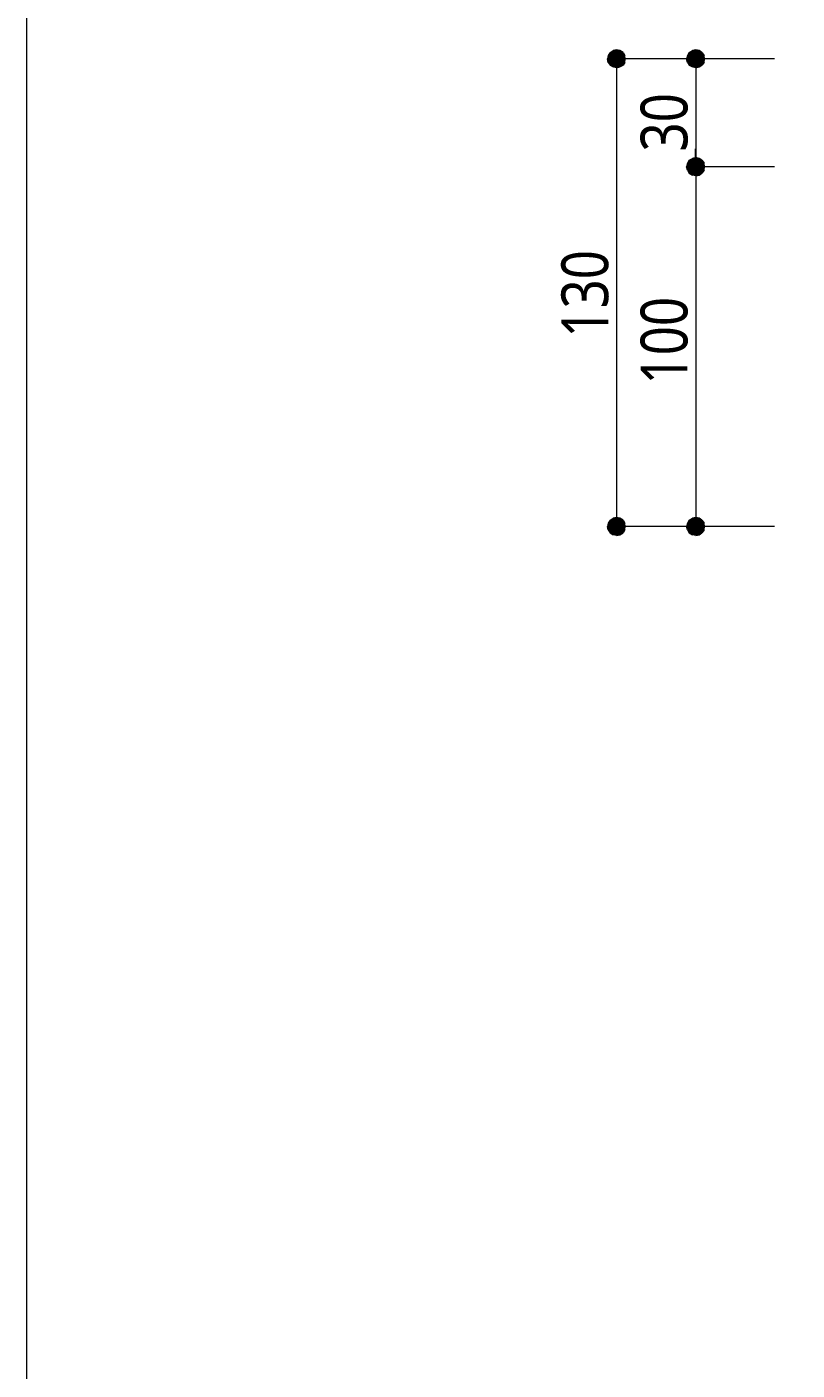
# Model space of a CAD drawing. Header units: millimetres. Extents: x 0 to 420, y 0 to 297.
# Drawn here: x 0.2 to 43, y 169.3 to 244 of the extents above; entities that cross this region are included whole.
import ezdxf
from ezdxf.enums import TextEntityAlignment as Align

# ---------------------------------------------------------------- set-up
doc = ezdxf.new("R2010")
doc.units = ezdxf.units.MM
doc.styles.add('kst32b', font='NotoSansJP-Variable.ttf')

msp = doc.modelspace()

# ---------------------------------------------------------------- hatches: boundary and pattern name
h = msp.add_hatch(color=7)
h.paths.add_polyline_path([(32.491, 242.379), (32.448, 242.189), (32.957, 242.189), (32.491, 242.379)])
h.paths.add_polyline_path([(32.448, 242.189), (32.957, 242.189), (32.491, 241.998), (32.448, 242.189)])
h.paths.add_polyline_path([(32.957, 242.189), (32.491, 241.998), (32.597, 241.85), (32.957, 242.189)])
h = msp.add_hatch(color=7)
h.paths.add_polyline_path([(32.957, 242.697), (32.766, 242.655), (32.957, 242.189), (32.957, 242.697)])
h.paths.add_polyline_path([(32.766, 242.655), (32.957, 242.189), (32.597, 242.549), (32.766, 242.655)])
h.paths.add_polyline_path([(32.957, 242.189), (32.597, 242.549), (32.491, 242.379), (32.957, 242.189)])
h = msp.add_hatch(color=7)
h.paths.add_polyline_path([(32.597, 241.85), (32.766, 241.745), (32.957, 242.189), (32.597, 241.85)])
h.paths.add_polyline_path([(32.766, 241.745), (32.957, 242.189), (32.957, 241.702), (32.766, 241.745)])
h.paths.add_polyline_path([(32.957, 242.189), (32.957, 241.702), (33.147, 241.745), (32.957, 242.189)])
for points in [[(33.147, 242.655), (32.957, 242.697), (32.957, 242.189), (33.147, 242.655)], [(37.55, 242.655), (37.359, 242.697), (37.359, 242.189), (37.55, 242.655)], [(37.55, 236.664), (37.359, 236.707), (37.359, 236.199), (37.55, 236.664)], [(33.147, 216.662), (32.957, 216.704), (32.957, 216.196), (33.147, 216.662)], [(37.55, 216.662), (37.359, 216.704), (37.359, 216.196), (37.55, 216.662)]]:
    msp.add_hatch(color=7).paths.add_polyline_path(points)
h = msp.add_hatch(color=7)
h.paths.add_polyline_path([(33.443, 242.189), (33.422, 242.379), (32.957, 242.189), (33.443, 242.189)])
h.paths.add_polyline_path([(33.422, 242.379), (32.957, 242.189), (33.316, 242.549), (33.422, 242.379)])
h.paths.add_polyline_path([(32.957, 242.189), (33.316, 242.549), (33.147, 242.655), (32.957, 242.189)])
h = msp.add_hatch(color=7)
h.paths.add_polyline_path([(33.147, 241.745), (33.316, 241.85), (32.957, 242.189), (33.147, 241.745)])
h.paths.add_polyline_path([(33.316, 241.85), (32.957, 242.189), (33.422, 241.998), (33.316, 241.85)])
h.paths.add_polyline_path([(32.957, 242.189), (33.422, 241.998), (33.443, 242.189), (32.957, 242.189)])
h = msp.add_hatch(color=7)
h.paths.add_polyline_path([(36.894, 242.379), (36.851, 242.189), (37.359, 242.189), (36.894, 242.379)])
h.paths.add_polyline_path([(36.851, 242.189), (37.359, 242.189), (36.894, 241.998), (36.851, 242.189)])
h.paths.add_polyline_path([(37.359, 242.189), (36.894, 241.998), (36.999, 241.85), (37.359, 242.189)])
h = msp.add_hatch(color=7)
h.paths.add_polyline_path([(37.359, 242.697), (37.169, 242.655), (37.359, 242.189), (37.359, 242.697)])
h.paths.add_polyline_path([(37.169, 242.655), (37.359, 242.189), (36.999, 242.549), (37.169, 242.655)])
h.paths.add_polyline_path([(37.359, 242.189), (36.999, 242.549), (36.894, 242.379), (37.359, 242.189)])
h = msp.add_hatch(color=7)
h.paths.add_polyline_path([(36.999, 241.85), (37.169, 241.745), (37.359, 242.189), (36.999, 241.85)])
h.paths.add_polyline_path([(37.169, 241.745), (37.359, 242.189), (37.359, 241.702), (37.169, 241.745)])
h.paths.add_polyline_path([(37.359, 242.189), (37.359, 241.702), (37.55, 241.745), (37.359, 242.189)])
h = msp.add_hatch(color=7)
h.paths.add_polyline_path([(37.846, 242.189), (37.825, 242.379), (37.359, 242.189), (37.846, 242.189)])
h.paths.add_polyline_path([(37.825, 242.379), (37.359, 242.189), (37.698, 242.549), (37.825, 242.379)])
h.paths.add_polyline_path([(37.359, 242.189), (37.698, 242.549), (37.55, 242.655), (37.359, 242.189)])
h = msp.add_hatch(color=7)
h.paths.add_polyline_path([(37.55, 241.745), (37.698, 241.85), (37.359, 242.189), (37.55, 241.745)])
h.paths.add_polyline_path([(37.698, 241.85), (37.359, 242.189), (37.825, 241.998), (37.698, 241.85)])
h.paths.add_polyline_path([(37.359, 242.189), (37.825, 241.998), (37.846, 242.189), (37.359, 242.189)])
h = msp.add_hatch(color=7)
h.paths.add_polyline_path([(36.894, 236.389), (36.851, 236.199), (37.359, 236.199), (36.894, 236.389)])
h.paths.add_polyline_path([(36.851, 236.199), (37.359, 236.199), (36.894, 236.008), (36.851, 236.199)])
h.paths.add_polyline_path([(37.359, 236.199), (36.894, 236.008), (36.999, 235.839), (37.359, 236.199)])
h = msp.add_hatch(color=7)
h.paths.add_polyline_path([(37.359, 236.707), (37.169, 236.664), (37.359, 236.199), (37.359, 236.707)])
h.paths.add_polyline_path([(37.169, 236.664), (37.359, 236.199), (36.999, 236.559), (37.169, 236.664)])
h.paths.add_polyline_path([(37.359, 236.199), (36.999, 236.559), (36.894, 236.389), (37.359, 236.199)])
h = msp.add_hatch(color=7)
h.paths.add_polyline_path([(36.999, 235.839), (37.169, 235.733), (37.359, 236.199), (36.999, 235.839)])
h.paths.add_polyline_path([(37.169, 235.733), (37.359, 236.199), (37.359, 235.691), (37.169, 235.733)])
h.paths.add_polyline_path([(37.359, 236.199), (37.359, 235.691), (37.55, 235.733), (37.359, 236.199)])
h = msp.add_hatch(color=7)
h.paths.add_polyline_path([(37.846, 236.199), (37.825, 236.389), (37.359, 236.199), (37.846, 236.199)])
h.paths.add_polyline_path([(37.825, 236.389), (37.359, 236.199), (37.698, 236.559), (37.825, 236.389)])
h.paths.add_polyline_path([(37.359, 236.199), (37.698, 236.559), (37.55, 236.664), (37.359, 236.199)])
h = msp.add_hatch(color=7)
h.paths.add_polyline_path([(37.55, 235.733), (37.698, 235.839), (37.359, 236.199), (37.55, 235.733)])
h.paths.add_polyline_path([(37.698, 235.839), (37.359, 236.199), (37.825, 236.008), (37.698, 235.839)])
h.paths.add_polyline_path([(37.359, 236.199), (37.825, 236.008), (37.846, 236.199), (37.359, 236.199)])
h = msp.add_hatch(color=7)
h.paths.add_polyline_path([(32.957, 216.704), (32.766, 216.662), (32.957, 216.196), (32.957, 216.704)])
h.paths.add_polyline_path([(32.766, 216.662), (32.957, 216.196), (32.597, 216.556), (32.766, 216.662)])
h.paths.add_polyline_path([(32.957, 216.196), (32.597, 216.556), (32.491, 216.387), (32.957, 216.196)])
h = msp.add_hatch(color=7)
h.paths.add_polyline_path([(33.443, 216.196), (33.422, 216.387), (32.957, 216.196), (33.443, 216.196)])
h.paths.add_polyline_path([(33.422, 216.387), (32.957, 216.196), (33.316, 216.556), (33.422, 216.387)])
h.paths.add_polyline_path([(32.957, 216.196), (33.316, 216.556), (33.147, 216.662), (32.957, 216.196)])
h = msp.add_hatch(color=7)
h.paths.add_polyline_path([(37.359, 216.704), (37.169, 216.662), (37.359, 216.196), (37.359, 216.704)])
h.paths.add_polyline_path([(37.169, 216.662), (37.359, 216.196), (36.999, 216.556), (37.169, 216.662)])
h.paths.add_polyline_path([(37.359, 216.196), (36.999, 216.556), (36.894, 216.387), (37.359, 216.196)])
h = msp.add_hatch(color=7)
h.paths.add_polyline_path([(37.846, 216.196), (37.825, 216.387), (37.359, 216.196), (37.846, 216.196)])
h.paths.add_polyline_path([(37.825, 216.387), (37.359, 216.196), (37.698, 216.556), (37.825, 216.387)])
h.paths.add_polyline_path([(37.359, 216.196), (37.698, 216.556), (37.55, 216.662), (37.359, 216.196)])
h = msp.add_hatch(color=7)
h.paths.add_polyline_path([(32.491, 216.387), (32.448, 216.196), (32.957, 216.196), (32.491, 216.387)])
h.paths.add_polyline_path([(32.448, 216.196), (32.957, 216.196), (32.491, 216.006), (32.448, 216.196)])
h.paths.add_polyline_path([(32.957, 216.196), (32.491, 216.006), (32.597, 215.837), (32.957, 216.196)])
h = msp.add_hatch(color=7)
h.paths.add_polyline_path([(32.597, 215.837), (32.766, 215.731), (32.957, 216.196), (32.597, 215.837)])
h.paths.add_polyline_path([(32.766, 215.731), (32.957, 216.196), (32.957, 215.688), (32.766, 215.731)])
h.paths.add_polyline_path([(32.957, 216.196), (32.957, 215.688), (33.147, 215.731), (32.957, 216.196)])
h = msp.add_hatch(color=7)
h.paths.add_polyline_path([(33.147, 215.731), (33.316, 215.837), (32.957, 216.196), (33.147, 215.731)])
h.paths.add_polyline_path([(33.316, 215.837), (32.957, 216.196), (33.422, 216.006), (33.316, 215.837)])
h.paths.add_polyline_path([(32.957, 216.196), (33.422, 216.006), (33.443, 216.196), (32.957, 216.196)])
h = msp.add_hatch(color=7)
h.paths.add_polyline_path([(36.894, 216.387), (36.851, 216.196), (37.359, 216.196), (36.894, 216.387)])
h.paths.add_polyline_path([(36.851, 216.196), (37.359, 216.196), (36.894, 216.006), (36.851, 216.196)])
h.paths.add_polyline_path([(37.359, 216.196), (36.894, 216.006), (36.999, 215.837), (37.359, 216.196)])
h = msp.add_hatch(color=7)
h.paths.add_polyline_path([(36.999, 215.837), (37.169, 215.731), (37.359, 216.196), (36.999, 215.837)])
h.paths.add_polyline_path([(37.169, 215.731), (37.359, 216.196), (37.359, 215.688), (37.169, 215.731)])
h.paths.add_polyline_path([(37.359, 216.196), (37.359, 215.688), (37.55, 215.731), (37.359, 216.196)])
h = msp.add_hatch(color=7)
h.paths.add_polyline_path([(37.55, 215.731), (37.698, 215.837), (37.359, 216.196), (37.55, 215.731)])
h.paths.add_polyline_path([(37.698, 215.837), (37.359, 216.196), (37.825, 216.006), (37.698, 215.837)])
h.paths.add_polyline_path([(37.359, 216.196), (37.825, 216.006), (37.846, 216.196), (37.359, 216.196)])

# ---------------------------------------------------------------- linework, layer by layer
at = {"lineweight": 13}
msp.add_lwpolyline([(0.191, 0), (0.191, 296.968), (420.158, 296.968), (420.158, 0)], close=True, dxfattribs=at)
at = {"lineweight": 0}
for points in [[(32.491, 242.379), (32.448, 242.189), (32.957, 242.189)], [(32.448, 242.189), (32.957, 242.189), (32.491, 241.998)], [(32.957, 242.189), (32.597, 242.549), (32.491, 242.379)], [(32.957, 242.189), (32.491, 241.998), (32.597, 241.85)], [(32.766, 242.655), (32.957, 242.189), (32.597, 242.549)], [(32.597, 241.85), (32.766, 241.745), (32.957, 242.189)], [(32.957, 242.697), (32.766, 242.655), (32.957, 242.189)], [(32.766, 241.745), (32.957, 242.189), (32.957, 241.702)], [(33.147, 242.655), (32.957, 242.697), (32.957, 242.189)], [(32.957, 242.189), (33.316, 242.549), (33.147, 242.655)], [(33.422, 242.379), (32.957, 242.189), (33.316, 242.549)], [(33.443, 242.189), (33.422, 242.379), (32.957, 242.189)], [(32.957, 242.189), (32.957, 241.702), (33.147, 241.745)], [(33.147, 241.745), (33.316, 241.85), (32.957, 242.189)], [(33.316, 241.85), (32.957, 242.189), (33.422, 241.998)], [(32.957, 242.189), (33.422, 241.998), (33.443, 242.189)], [(36.894, 242.379), (36.851, 242.189), (37.359, 242.189)], [(36.851, 242.189), (37.359, 242.189), (36.894, 241.998)], [(37.359, 242.189), (36.999, 242.549), (36.894, 242.379)], [(37.359, 242.189), (36.894, 241.998), (36.999, 241.85)], [(37.169, 242.655), (37.359, 242.189), (36.999, 242.549)], [(36.999, 241.85), (37.169, 241.745), (37.359, 242.189)], [(37.359, 242.697), (37.169, 242.655), (37.359, 242.189)], [(37.169, 241.745), (37.359, 242.189), (37.359, 241.702)], [(37.55, 242.655), (37.359, 242.697), (37.359, 242.189)], [(37.359, 242.189), (37.698, 242.549), (37.55, 242.655)], [(37.825, 242.379), (37.359, 242.189), (37.698, 242.549)], [(37.846, 242.189), (37.825, 242.379), (37.359, 242.189)], [(37.359, 242.189), (37.359, 241.702), (37.55, 241.745)], [(37.55, 241.745), (37.698, 241.85), (37.359, 242.189)], [(37.698, 241.85), (37.359, 242.189), (37.825, 241.998)], [(37.359, 242.189), (37.825, 241.998), (37.846, 242.189)], [(36.894, 236.389), (36.851, 236.199), (37.359, 236.199)], [(36.851, 236.199), (37.359, 236.199), (36.894, 236.008)], [(37.359, 236.199), (36.999, 236.559), (36.894, 236.389)], [(37.359, 236.199), (36.894, 236.008), (36.999, 235.839)], [(37.169, 236.664), (37.359, 236.199), (36.999, 236.559)], [(36.999, 235.839), (37.169, 235.733), (37.359, 236.199)], [(37.359, 236.707), (37.169, 236.664), (37.359, 236.199)], [(37.169, 235.733), (37.359, 236.199), (37.359, 235.691)], [(37.55, 236.664), (37.359, 236.707), (37.359, 236.199)], [(37.359, 236.199), (37.698, 236.559), (37.55, 236.664)], [(37.825, 236.389), (37.359, 236.199), (37.698, 236.559)], [(37.846, 236.199), (37.825, 236.389), (37.359, 236.199)], [(37.359, 236.199), (37.359, 235.691), (37.55, 235.733)], [(37.55, 235.733), (37.698, 235.839), (37.359, 236.199)], [(37.698, 235.839), (37.359, 236.199), (37.825, 236.008)], [(37.359, 236.199), (37.825, 236.008), (37.846, 236.199)], [(32.766, 216.662), (32.957, 216.196), (32.597, 216.556)], [(32.957, 216.704), (32.766, 216.662), (32.957, 216.196)], [(33.147, 216.662), (32.957, 216.704), (32.957, 216.196)], [(32.957, 216.196), (33.316, 216.556), (33.147, 216.662)], [(37.169, 216.662), (37.359, 216.196), (36.999, 216.556)], [(37.359, 216.704), (37.169, 216.662), (37.359, 216.196)], [(37.55, 216.662), (37.359, 216.704), (37.359, 216.196)], [(37.359, 216.196), (37.698, 216.556), (37.55, 216.662)], [(32.491, 216.387), (32.448, 216.196), (32.957, 216.196)], [(32.448, 216.196), (32.957, 216.196), (32.491, 216.006)], [(32.957, 216.196), (32.597, 216.556), (32.491, 216.387)], [(32.957, 216.196), (32.491, 216.006), (32.597, 215.837)], [(32.597, 215.837), (32.766, 215.731), (32.957, 216.196)], [(32.766, 215.731), (32.957, 216.196), (32.957, 215.688)], [(33.422, 216.387), (32.957, 216.196), (33.316, 216.556)], [(33.443, 216.196), (33.422, 216.387), (32.957, 216.196)], [(32.957, 216.196), (32.957, 215.688), (33.147, 215.731)], [(33.147, 215.731), (33.316, 215.837), (32.957, 216.196)], [(33.316, 215.837), (32.957, 216.196), (33.422, 216.006)], [(32.957, 216.196), (33.422, 216.006), (33.443, 216.196)], [(36.894, 216.387), (36.851, 216.196), (37.359, 216.196)], [(36.851, 216.196), (37.359, 216.196), (36.894, 216.006)], [(37.359, 216.196), (36.999, 216.556), (36.894, 216.387)], [(37.359, 216.196), (36.894, 216.006), (36.999, 215.837)], [(36.999, 215.837), (37.169, 215.731), (37.359, 216.196)], [(37.169, 215.731), (37.359, 216.196), (37.359, 215.688)], [(37.825, 216.387), (37.359, 216.196), (37.698, 216.556)], [(37.846, 216.196), (37.825, 216.387), (37.359, 216.196)], [(37.359, 216.196), (37.359, 215.688), (37.55, 215.731)], [(37.55, 215.731), (37.698, 215.837), (37.359, 216.196)], [(37.698, 215.837), (37.359, 216.196), (37.825, 216.006)], [(37.359, 216.196), (37.825, 216.006), (37.846, 216.196)]]:
    msp.add_lwpolyline(points, close=True, dxfattribs=at)
at = {"lineweight": 13}
for points in [[(32.957, 242.189), (32.957, 216.196)], [(41.741, 242.189), (32.957, 242.189)], [(37.359, 242.189), (37.359, 236.199), (37.359, 216.196)], [(37.338, 236.707), (37.338, 237.194)], [(41.741, 236.199), (37.359, 236.199)], [(41.741, 216.196), (32.957, 216.196)]]:
    msp.add_lwpolyline(points, dxfattribs=at)

# ---------------------------------------------------------------- texts
at = {"style": 'kst32b'}
for s, p, p2 in [('30', (36.894, 237.046), (36.894, 240.294)), ('130', (32.491, 226.695), (32.491, 231.568)), ('100', (36.894, 224.091), (36.894, 228.964))]:
    msp.add_text(s, height=2.5989, dxfattribs=at).set_placement(p, p2, align=Align.FIT)

doc.saveas('drawing.dxf')
